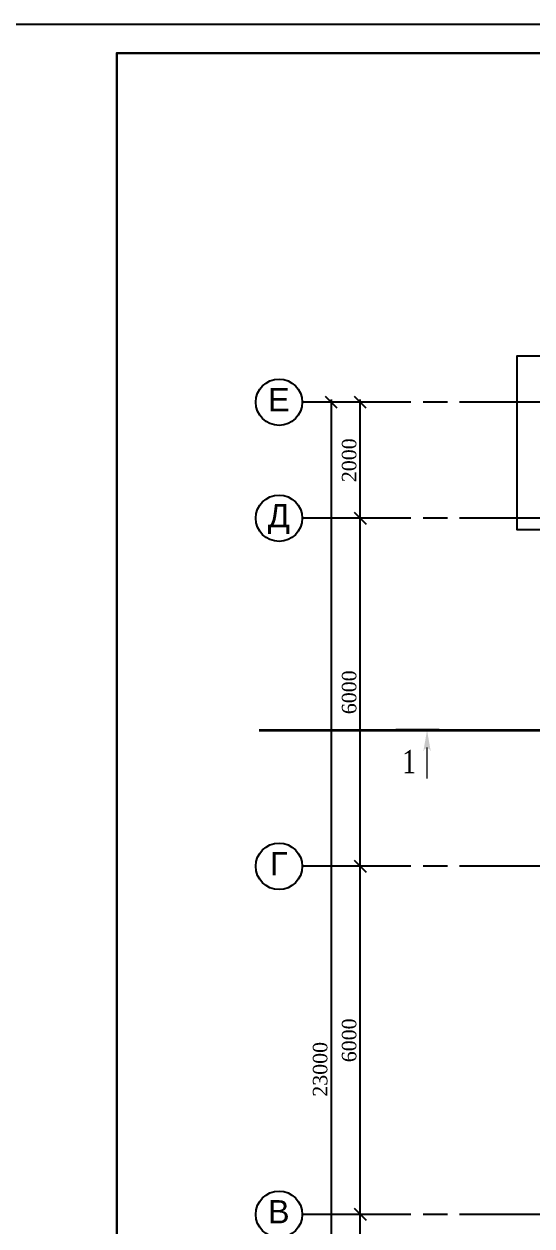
# Model space of a CAD drawing. Header units: inches. Extents: x 2870606 to 3671143, y -733551 to -473558.
# Drawn here: x 3369543 to 3378303, y -512623 to -491903 of the extents above; entities that cross this region are included whole.
import ezdxf

# ---------------------------------------------------------------- set-up
doc = ezdxf.new("R2010")
doc.units = ezdxf.units.IN
doc.header["$MEASUREMENT"] = 0
doc.linetypes.add('ACAD_ISO08W100', pattern=[36, 24, -3, 6, -3])
doc.styles.add('J~stule', font='dutch.ttf')
doc.styles.add('style1', font='times.ttf')
doc.styles.add('стиль3', font='arial.ttf', dxfattribs={"height": 250})
doc.dimstyles.new('J~style', dxfattribs={"dimscale": 100, "dimtxt": 2.5, "dimasz": 2, "dimexe": 0.55, "dimexo": 0.725, "dimtad": 1, "dimdec": 0, "dimdsep": 46, "dimtxsty": 'J~stule', "dimblk": 'OBLIQUE', "dimcen": 2, "dimdle": 0.5, "dimadec": 0, "dimazin": 0, "dimtfac": 1, "dimtdec": 0, "dimtmove": 0, "dimatfit": 3, "dimfxl": 1, "dimarcsym": 0})

# ---------------------------------------------------------------- blocks, each defined once
blk = doc.blocks.new('_Oblique')
at = {"color": 0, "linetype": 'ByBlock', "lineweight": -2}
blk.add_line((-0.5, -0.5), (0.5, 0.5), dxfattribs=at)
blk = doc.blocks.new('*D944')
at = {"color": 0, "lineweight": -2, "transparency": 16777216}
for p, q in [((3375341, -518473), (3375341, -512373)), ((3375768, -512423), (3375286, -512423)), ((3375768, -518423), (3375286, -518423))]:
    blk.add_line(p, q, dxfattribs=at)
at = {"layer": 'Defpoints', "color": 0, "lineweight": 35, "transparency": 16777216}
for p in [(3375341, -512423), (3375841, -512423), (3375841, -518423)]:
    blk.add_point(p, dxfattribs=at)
at = {"color": 0, "lineweight": -2, "transparency": 16777216, "xscale": 200, "yscale": 200, "zscale": 200}
for p, rotation in [((3375341, -512423), 90), ((3375341, -518423), 270)]:
    blk.add_blockref('_Oblique', p, dxfattribs=dict(at, rotation=rotation))
at = {"color": 0, "transparency": 16777216, "insert": (3375151, -515423), "char_height": 250, "attachment_point": 5, "rotation": 90, "style": 'J~stule'}
blk.add_mtext('6000', dxfattribs=at)
blk = doc.blocks.new('*D945')
at = {"color": 0, "lineweight": -2, "transparency": 16777216}
for p, q in [((3375341, -512473), (3375341, -506373)), ((3375768, -506423), (3375286, -506423)), ((3375768, -512423), (3375286, -512423))]:
    blk.add_line(p, q, dxfattribs=at)
at = {"layer": 'Defpoints', "color": 0, "lineweight": 35, "transparency": 16777216}
for p in [(3375341, -506423), (3375841, -506423), (3375841, -512423)]:
    blk.add_point(p, dxfattribs=at)
at = {"color": 0, "lineweight": -2, "transparency": 16777216, "xscale": 200, "yscale": 200, "zscale": 200}
for p, rotation in [((3375341, -506423), 90), ((3375341, -512423), 270)]:
    blk.add_blockref('_Oblique', p, dxfattribs=dict(at, rotation=rotation))
at = {"color": 0, "transparency": 16777216, "insert": (3375151, -509423), "char_height": 250, "attachment_point": 5, "rotation": 90, "style": 'J~stule'}
blk.add_mtext('6000', dxfattribs=at)
blk = doc.blocks.new('*D946')
at = {"color": 0, "lineweight": -2, "transparency": 16777216}
for p, q in [((3375341, -506473), (3375341, -500373)), ((3375768, -500423), (3375286, -500423)), ((3375768, -506423), (3375286, -506423))]:
    blk.add_line(p, q, dxfattribs=at)
at = {"layer": 'Defpoints', "color": 0, "lineweight": 35, "transparency": 16777216}
for p in [(3375341, -500423), (3375841, -500423), (3375841, -506423)]:
    blk.add_point(p, dxfattribs=at)
at = {"color": 0, "lineweight": -2, "transparency": 16777216, "xscale": 200, "yscale": 200, "zscale": 200}
for p, rotation in [((3375341, -500423), 90), ((3375341, -506423), 270)]:
    blk.add_blockref('_Oblique', p, dxfattribs=dict(at, rotation=rotation))
at = {"color": 0, "transparency": 16777216, "insert": (3375151, -503423), "char_height": 250, "attachment_point": 5, "rotation": 90, "style": 'J~stule'}
blk.add_mtext('6000', dxfattribs=at)
blk = doc.blocks.new('*D947')
at = {"color": 0, "lineweight": -2, "transparency": 16777216}
for p, q in [((3375768, -498423), (3375286, -498423)), ((3375341, -500473), (3375341, -498373)), ((3375768, -500423), (3375286, -500423))]:
    blk.add_line(p, q, dxfattribs=at)
at = {"layer": 'Defpoints', "color": 0, "lineweight": 35, "transparency": 16777216}
for p in [(3375341, -498423), (3375841, -498423), (3375841, -500423)]:
    blk.add_point(p, dxfattribs=at)
at = {"color": 0, "lineweight": -2, "transparency": 16777216, "xscale": 200, "yscale": 200, "zscale": 200}
for p, rotation in [((3375341, -498423), 90), ((3375341, -500423), 270)]:
    blk.add_blockref('_Oblique', p, dxfattribs=dict(at, rotation=rotation))
at = {"color": 0, "transparency": 16777216, "insert": (3375151, -499423), "char_height": 250, "attachment_point": 5, "rotation": 90, "style": 'J~stule'}
blk.add_mtext('2000', dxfattribs=at)
blk = doc.blocks.new('*D948')
at = {"color": 0, "lineweight": -2, "transparency": 16777216}
for p, q in [((3375768, -498423), (3374786, -498423)), ((3374841, -498373), (3374841, -521473)), ((3375768, -521423), (3374786, -521423))]:
    blk.add_line(p, q, dxfattribs=at)
at = {"layer": 'Defpoints', "color": 0, "lineweight": 35, "transparency": 16777216}
for p in [(3375841, -498423), (3374841, -521423), (3375841, -521423)]:
    blk.add_point(p, dxfattribs=at)
at = {"color": 0, "lineweight": -2, "transparency": 16777216, "xscale": 200, "yscale": 200, "zscale": 200}
for p, rotation in [((3374841, -498423), 90), ((3374841, -521423), 270)]:
    blk.add_blockref('_Oblique', p, dxfattribs=dict(at, rotation=rotation))
at = {"color": 0, "transparency": 16777216, "insert": (3374651, -509923), "char_height": 250, "attachment_point": 5, "rotation": 90, "style": 'J~stule'}
blk.add_mtext('23000', dxfattribs=at)

msp = doc.modelspace()

# ---------------------------------------------------------------- linework, layer by layer
at = {"linetype": 'Continuous'}
for p, q in [((3375840.6, -498423.13), (3374340.6, -498423.13)), ((3375840.6, -500423.13), (3374340.6, -500423.13)), ((3375840.6, -506423.13), (3374340.6, -506423.13)), ((3375840.6, -512423.13), (3374340.6, -512423.13))]:
    msp.add_line(p, q, dxfattribs=at)
at = {"color": 252, "linetype": 'ACAD_ISO08W100', "ltscale": 70}
for p, q in [((3441734.29, -498423.13), (3375840.6, -498423.13)), ((3441734.29, -500423.13), (3375840.6, -500423.13)), ((3441734.29, -506423.13), (3375840.6, -506423.13)), ((3441734.29, -512423.13), (3375840.6, -512423.13))]:
    msp.add_line(p, q, dxfattribs=at)
at = {"color": 1, "lineweight": 35}
msp.add_line((3373596.21, -504076.79), (3443399.56, -504076.79), dxfattribs=at)
msp.add_lwpolyline([(3369143.15, -545903.23), (3369143.15, -491903.23), (3444143.15, -491903.23), (3444143.15, -545903.23)], close=True)
at = {"lineweight": 30}
msp.add_lwpolyline([(3371143.15, -545403.23), (3371143.15, -492403.23), (3443643.15, -492403.23), (3443643.15, -545403.23)], close=True, dxfattribs=at)
msp.add_lwpolyline([(3378645.37, -500623.13), (3378045.37, -500623.13), (3378045.37, -497623.13), (3382565.37, -497623.13), (3382565.42, -498223.13)])
for points, const_width in [([(3376704.55, -504076.79), (3375954.55, -504076.79)], 50), ([(3376704.55, -504076.79), (3375954.55, -504076.79)], 50), ([(3376493.29, -504372.52), (3376493.29, -504911.85)], 22.5), ([(3376493.29, -504372.52), (3376493.29, -504911.85)], 22.5)]:
    msp.add_lwpolyline(points, dxfattribs=dict(const_width=const_width))
at = {"linetype": 'Continuous'}
for centre in [(3373940.6, -498423.13), (3373940.6, -500423.13), (3373940.6, -506423.13), (3373940.6, -512423.13)]:
    msp.add_circle(centre, 400, dxfattribs=at)
for points in [[(3376493.29, -504076.79), (3376429.03, -504441.22), (3376493.29, -504387.3), (3376455.59, -504399.29)], [(3376493.29, -504076.79), (3376429.03, -504441.22), (3376493.29, -504387.3), (3376455.59, -504399.29)], [(3376493.29, -504076.79), (3376493.29, -504387.3), (3376557.55, -504441.22), (3376530.99, -504399.29)], [(3376493.29, -504076.79), (3376493.29, -504387.3), (3376557.55, -504441.22), (3376530.99, -504399.29)]]:
    msp.add_solid(points)

# ---------------------------------------------------------------- texts
at = {"style": 'style1', "width": 0.8}
msp.add_text('1', height=400, dxfattribs=at).set_placement((3376062.55, -504818.08))
at = {"linetype": 'Continuous', "char_height": 400, "attachment_point": 2, "style": 'стиль3'}
for s, insert in [('Е', (3373936.69, -498177.16)), ('Д', (3373936.69, -500177.16)), ('Г', (3373936.69, -506177.16)), ('В', (3373936.69, -512177.16))]:
    msp.add_mtext(s, dxfattribs=dict(at, insert=insert))

# ---------------------------------------------------------------- dimensions: what is measured, and where the dimension line sits
for base, p1, p2, picture, middle in [((3374840.6, -521423.13), (3375840.6, -498423.13), (3375840.6, -521423.13), '*D948', (3374650.58, -509923.13)), ((3375340.6, -498423.13), (3375840.6, -500423.13), (3375840.6, -498423.13), '*D947', (3375150.58, -499423.13)), ((3375340.6, -500423.13), (3375840.6, -506423.13), (3375840.6, -500423.13), '*D946', (3375150.58, -503423.13)), ((3375340.6, -506423.13), (3375840.6, -512423.13), (3375840.6, -506423.13), '*D945', (3375150.58, -509423.13)), ((3375340.6, -512423.13), (3375840.6, -518423.13), (3375840.6, -512423.13), '*D944', (3375150.58, -515423.13))]:
    dim = msp.add_linear_dim(base=base, p1=p1, p2=p2, angle=90, dimstyle='J~style', override={"dimdec": 1, "dimtdec": 1})
    dim.commit()
    dim.dimension.update_dxf_attribs({"geometry": picture, "text_midpoint": middle})

doc.saveas('drawing.dxf')
